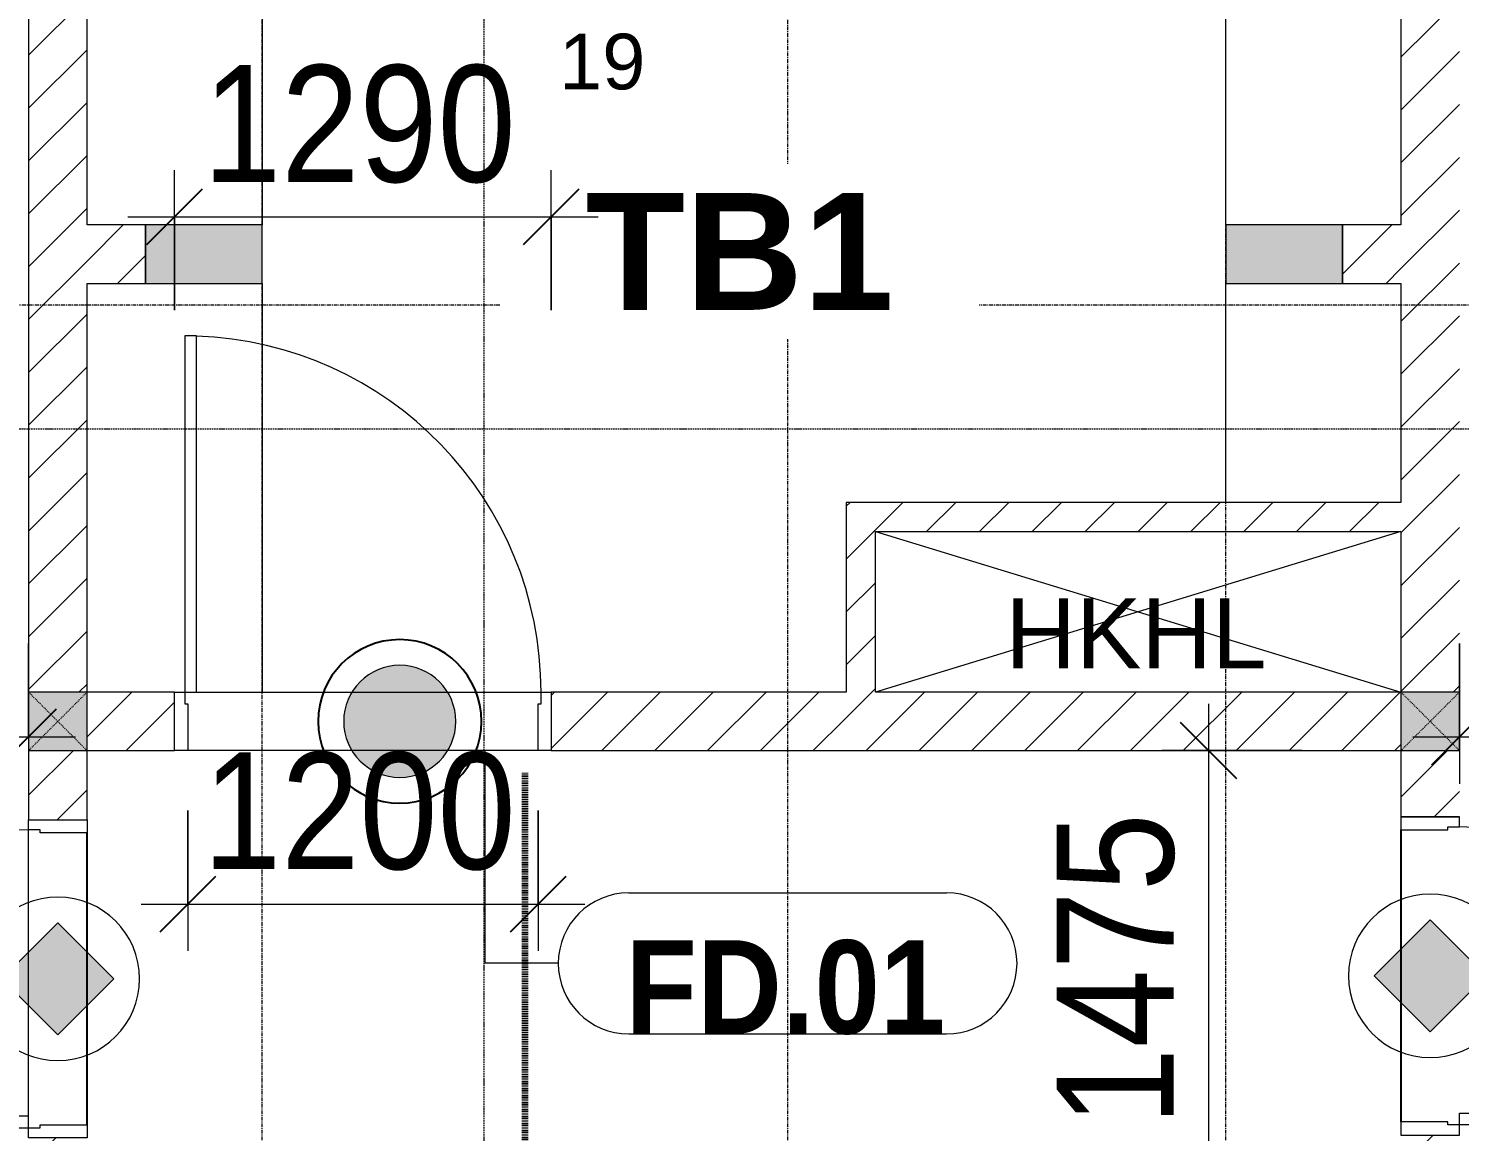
# Model space of a CAD drawing. Header units: millimetres. Extents: x 1591 to 239055, y -15958 to 83255.
# Drawn here: x 137732 to 142632, y 70208 to 73984 of the extents above; entities that cross this region are included whole.
import ezdxf

# ---------------------------------------------------------------- set-up
doc = ezdxf.new("R2010")
doc.units = ezdxf.units.MM
for name, pattern in [('1 NÉT CALL OUT', [6, 3, -3]), ('Dash', [6, 3, -3]), ('Dash 1_8_', [6.35, 3.175, -3.175]), ('Dash Dot 3_16_', [7.9375, 4.7625, -1.5875, 0, -1.5875]), ('Grid Line', [22.225, 12.7, -3.175, 3.175, -3.175])]:
    doc.linetypes.add(name, pattern=pattern)
for name, color, linetype, lineweight in [('0-1', 250, 'Continuous', 5), ('0-2', 7, 'Continuous', 9), ('A-ANNO-DIMS', 211, 'Continuous', 9), ('A-ANNO-DIMS-160', 211, 'Continuous', 9), ('A-ANNO-NOTE', 131, 'Continuous', 9), ('A-ANNO-NOTE-1', 131, 'Continuous', 25), ('A-AREA', 32, 'Dash 1_8_', 9), ('A-DETL-3', 90, '1 NÉT CALL OUT', 100), ('A-DETL-GENF-2', 1, 'Continuous', 9), ('A-DOOR-3', 1, 'Continuous', 9), ('A-DOOR-FRAM-1', 1, 'Continuous', 9), ('A-DOOR-IDEN', 31, 'Continuous', 9), ('A-FLOR-1', 7, 'Continuous', 9), ('A-FLOR-2', 9, 'Continuous', 9), ('A-WALL', 113, 'Continuous', 9), ('A-WALL-3', 113, 'Continuous', 18), ('A-WALL-PATT-2', 111, 'Continuous', 9), ('G-ANNO-SYMB-1', 111, 'Dash Dot 3_16_', 18), ('G-ANNO-TEXT-1', 7, 'Continuous', 9), ('S-COLS', 52, 'Continuous', 9), ('S-COLS-1', 52, 'Continuous', 5), ('S-COLS-2', 250, 'Continuous', 18), ('S-COLS-5', 52, 'Continuous', 18), ('S-COLS-HDLN', 52, 'Dash', 9), ('S-GRID-1', 1, 'Grid Line', 9), ('S-STRS-ANNO', 31, 'Continuous', 9)]:
    doc.layers.add(name, color=color, linetype=linetype, lineweight=lineweight)
doc.styles.add('Arial_1', font='arial_0.ttf', dxfattribs={"height": 190.496})
doc.styles.add('Arial_11', font='arial_0.ttf', dxfattribs={"height": 240})
doc.styles.add('Arial_B_4', font='arialbd_0.ttf', dxfattribs={"height": 400})
doc.styles.add('Arial_B_5', font='arialbd_0.ttf', dxfattribs={"width": 0.9, "height": 320})
doc.styles.add('UTM Avo', font='UTM Avo.ttf', dxfattribs={"width": 0.9, "height": 400})
doc.dimstyles.new('1_Dim_chi_tiet_2_5', dxfattribs={"dimscale": 304.8, "dimtxt": 399.720379, "dimasz": 0.629921, "dimexe": 0.524934, "dimexo": 0.0625, "dimgap": 0.052493, "dimtad": 1, "dimdec": 0, "dimrnd": 5, "dimzin": 0, "dimdsep": 46, "dimtxsty": 'UTM Avo', "dimblk1": 'OBLIQUE', "dimblk2": 'OBLIQUE', "dimsah": 1, "dimcen": 0.09, "dimdle": 0.524934, "dimazin": 0, "dimtfac": 1, "dimtdec": 4, "dimtix": 1, "dimtmove": 0, "dimatfit": 3, "dimfxl": 1.049869, "dimfxlon": 1, "dimtvp": 1, "dimtolj": 1, "dimtzin": 0, "dimarcsym": 2})
pattern_1 = [(45, (95879.7, 0), (-90.50967, 90.50967), [])]

# ---------------------------------------------------------------- blocks, each defined once
blk = doc.blocks.new('NCV_TKTC_KET CAU_rvt-1-TKCS_MB TẦNG 6-8')
at = {"layer": 'S-COLS-1'}
for points in [[(42652.6, 73111.9), (42652.6, 73311.9), (42252.6, 73311.9), (42252.6, 73111.9)], [(46352.6, 73111.9), (46352.6, 73311.9), (45952.6, 73311.9), (45952.6, 73111.9)]]:
    blk.add_hatch(color=256, dxfattribs=at).paths.add_polyline_path(points)
at = {"layer": 'A-FLOR-1'}
for p, q in [((42652.6, 74259), (42652.6, 73311.9)), ((45952.6, 73311.9), (45952.6, 74259)), ((42652.6, 73111.9), (42652.6, 71711.9)), ((45952.6, 72361.9), (45952.6, 73111.9))]:
    blk.add_line(p, q, dxfattribs=at)
at = {"layer": 'S-COLS-2'}
for p, q in [((42252.6, 73311.9), (42252.6, 73111.9)), ((42652.6, 73311.9), (42252.6, 73311.9)), ((42652.6, 73111.9), (42652.6, 73311.9)), ((45952.6, 73311.9), (45952.6, 73111.9)), ((46352.6, 73311.9), (45952.6, 73311.9)), ((46352.6, 73111.9), (46352.6, 73311.9)), ((42252.6, 73111.9), (42652.6, 73111.9)), ((45952.6, 73111.9), (46352.6, 73111.9))]:
    blk.add_line(p, q, dxfattribs=at)
blk = doc.blocks.new('NCV_TKTC_TANG 6 - 8_rvt-2-TKCS_MB TẦNG 6-8')
at = {"layer": 'A-FLOR-2'}
for p, q in [((42052.4, 70230.3), (42052.4, 71230.3)), ((46552.7, 71240.3), (46552.7, 70240.3))]:
    blk.add_line(p, q, dxfattribs=at)
blk = doc.blocks.new('G1_SOF - BO TRU - 200x200-3056268-TKCS_MB TẦNG 6-8')
at = {"layer": 'S-COLS'}
blk.add_hatch(color=256, dxfattribs=at).paths.add_polyline_path([(100, -100), (100, 100), (-100, 100), (-100, -100)])
at = {"layer": 'S-COLS-5'}
for p, q in [((100, 100), (-100, 100)), ((-100, 100), (-100, -100)), ((100, -100), (100, 100)), ((-100, -100), (100, -100))]:
    blk.add_line(p, q, dxfattribs=at)
at = {"layer": 'S-COLS-HDLN'}
for p, q in [((100, 100), (-100, -100)), ((-100, 100), (100, -100))]:
    blk.add_line(p, q, dxfattribs=at)
blk = doc.blocks.new('FD_01 - FD_01-1200x2200mm-1787918-TKCS_MB TẦNG 6-8')
at = {"layer": 'A-DETL-GENF-2'}
for p, q in [((610, -100), (570, -100)), ((570, -100), (570, -1320)), ((610, -1320), (610, -100)), ((570, -1320), (610, -1320))]:
    blk.add_line(p, q, dxfattribs=at)
blk.add_arc((610, -100), 1220, 180, 268.1211, dxfattribs=at)
at = {"layer": 'A-DOOR-FRAM-1'}
for p, q in [((-645, 100), (-600, 100)), ((-645, -100), (-645, 100)), ((-600, 100), (-600, -60)), ((600, 100), (645, 100)), ((600, -60), (600, 100)), ((645, 100), (645, -100)), ((-600, -60), (-610, -60)), ((-610, -60), (-610, -100)), ((610, -60), (600, -60)), ((610, -100), (610, -60)), ((-610, -100), (-645, -100)), ((645, -100), (610, -100))]:
    blk.add_line(p, q, dxfattribs=at)
blk = doc.blocks.new('FD_05 - FD_05-1000x2200mm-835433-TKCS_MB TẦNG 6-8')
at = {"layer": 'A-DETL-GENF-2'}
for p, q in [((510, -100), (470, -100)), ((470, -100), (470, -1120)), ((510, -1120), (510, -100)), ((470, -1120), (510, -1120))]:
    blk.add_line(p, q, dxfattribs=at)
blk.add_arc((510, -100), 1020, 180, 267.7525, dxfattribs=at)
at = {"layer": 'A-DOOR-FRAM-1'}
for p, q in [((-545, 100), (-500, 100)), ((-545, -100), (-545, 100)), ((-500, 100), (-500, -60)), ((500, 100), (545, 100)), ((500, -60), (500, 100)), ((545, 100), (545, -100)), ((-500, -60), (-510, -60)), ((-510, -60), (-510, -100)), ((510, -60), (500, -60)), ((510, -100), (510, -60)), ((-510, -100), (-545, -100)), ((545, -100), (510, -100))]:
    blk.add_line(p, q, dxfattribs=at)
blk = doc.blocks.new('FD_05 - FD_05-1000x2200mm-835434-TKCS_MB TẦNG 6-8')
at = {"layer": 'A-DETL-GENF-2'}
for p, q in [((470, 100), (470, 1120)), ((470, 1120), (510, 1120)), ((510, 1120), (510, 100)), ((510, 100), (470, 100))]:
    blk.add_line(p, q, dxfattribs=at)
blk.add_arc((510, 100), 1020, 92.2475, 180, dxfattribs=at)
at = {"layer": 'A-DOOR-FRAM-1'}
for p, q in [((-510, 100), (-545, 100)), ((-545, 100), (-545, -100)), ((-510, 60), (-510, 100)), ((545, 100), (510, 100)), ((510, 100), (510, 60)), ((545, -100), (545, 100)), ((-500, 60), (-510, 60)), ((-500, -100), (-500, 60)), ((510, 60), (500, 60)), ((500, 60), (500, -100)), ((-545, -100), (-500, -100)), ((500, -100), (545, -100))]:
    blk.add_line(p, q, dxfattribs=at)
blk = doc.blocks.new('HDNDCT_GHI CHÚ CỬA CHỐNG CHÁY EI60 - HDNDCT_GHI CHÚ CỬA CHỐNG CHÁY EI60-1614697-TKCS_MB TẦNG 6-8')
at = {"layer": 'A-ANNO-NOTE'}
h = blk.add_hatch(color=256, dxfattribs=at)
edge = h.paths.add_edge_path()
edge.add_arc((0, 0), 1.2, 0, 180)
edge.add_arc((0, 0), 1.2, 180, 360)
for radius, start, end in [(1.75, 360, 180), (1.2, 360, 180), (1.2, 180, 360)]:
    blk.add_arc((0, 0), radius, start, end, dxfattribs=at)
at = {"layer": 'A-ANNO-NOTE-1'}
for start, end in [(360, 180), (180, 360)]:
    blk.add_arc((0, 0), 1.75, start, end, dxfattribs=at)
blk = doc.blocks.new('HDNDCT_GHI CHÚ CỬA CHỐNG CHÁY EI30 - HDNDCT_GHI CHÚ CỬA CHỐNG CHÁY EI30-2461928-TKCS_MB TẦNG 6-8')
at = {"layer": 'A-ANNO-NOTE'}
blk.add_hatch(color=256, dxfattribs=at).paths.add_polyline_path([(-1.2, 0), (0, 1.2), (1.2, 0), (0, -1.2)])
for p, q in [((0, 1.2), (-1.2, 0)), ((1.2, 0), (0, 1.2)), ((-1.2, 0), (0, -1.2)), ((0, -1.2), (1.2, 0))]:
    blk.add_line(p, q, dxfattribs=at)
for start, end in [(360, 180), (180, 360)]:
    blk.add_arc((0, 0), 1.75, start, end, dxfattribs=at)
blk = doc.blocks.new('DIMBLOCK52-TKCS_MB TẦNG 6-8')
at = {"layer": 'A-ANNO-DIMS-160'}
for p, q in [((141772.9, 71671.9), (141772.9, 69876.9)), ((142092.9, 71511.9), (141612.9, 71511.9)), ((141772.9, 71511.9), (142092.9, 71511.9)), ((142092.9, 70036.9), (141612.9, 70036.9)), ((141772.9, 70036.9), (142092.9, 70036.9))]:
    blk.add_line(p, q, dxfattribs=at)
at = {"layer": 'A-ANNO-DIMS-160', "lineweight": 25}
for p, q in [((141772.9, 71511.9), (141676.9, 71607.9)), ((141772.9, 71511.9), (141868.9, 71415.9)), ((141772.9, 70036.9), (141676.9, 70132.9)), ((141772.9, 70036.9), (141868.9, 69940.9))]:
    blk.add_line(p, q, dxfattribs=at)
at = {"layer": 'A-ANNO-DIMS-160', "color": 0, "insert": (141253.3, 70226.7), "char_height": 400, "width": 1314.636, "attachment_point": 1, "rotation": 90, "line_spacing_factor": 1.110334, "style": 'UTM Avo'}
blk.add_mtext('1475', dxfattribs=at)
blk = doc.blocks.new('_Oblique')
at = {"color": 0, "linetype": 'ByBlock', "lineweight": -2}
blk.add_line((-0.5, -0.5), (0.5, 0.5), dxfattribs=at)
blk = doc.blocks.new('DIMBLOCK95-TKCS_MB TẦNG 6-8')
at = {"layer": 'A-ANNO-DIMS-160'}
for p, q in [((130932.3, 71878.5), (130932.3, 71398.5)), ((130932.3, 71558.5), (130932.3, 71878.5)), ((137732.3, 71878.5), (137732.3, 71398.5)), ((137732.3, 71558.5), (137732.3, 71878.5)), ((130772.3, 71558.5), (137892.3, 71558.5))]:
    blk.add_line(p, q, dxfattribs=at)
at = {"layer": 'A-ANNO-DIMS-160', "lineweight": 25}
for p, q in [((130932.3, 71558.5), (131028.3, 71654.5)), ((137732.3, 71558.5), (137828.3, 71654.5)), ((130932.3, 71558.5), (130836.3, 71462.5)), ((137732.3, 71558.5), (137636.3, 71462.5))]:
    blk.add_line(p, q, dxfattribs=at)
at = {"layer": 'A-ANNO-DIMS-160', "color": 0, "insert": (133784.5, 72078.1), "char_height": 400, "width": 1314.636, "attachment_point": 1, "line_spacing_factor": 1.110334, "style": 'UTM Avo'}
blk.add_mtext('6800', dxfattribs=at)
blk = doc.blocks.new('DIMBLOCK97-TKCS_MB TẦNG 6-8')
at = {"layer": 'A-ANNO-DIMS-160'}
for p, q in [((142632.3, 71878.5), (142632.3, 71398.5)), ((142632.3, 71558.5), (142632.3, 71878.5)), ((149432.3, 71878.5), (149432.3, 71398.5)), ((149432.3, 71558.5), (149432.3, 71878.5)), ((142472.3, 71558.5), (149592.3, 71558.5))]:
    blk.add_line(p, q, dxfattribs=at)
at = {"layer": 'A-ANNO-DIMS-160', "lineweight": 25}
for p, q in [((142632.3, 71558.5), (142728.3, 71654.5)), ((149432.3, 71558.5), (149528.3, 71654.5)), ((142632.3, 71558.5), (142536.3, 71462.5)), ((149432.3, 71558.5), (149336.3, 71462.5))]:
    blk.add_line(p, q, dxfattribs=at)
at = {"layer": 'A-ANNO-DIMS-160', "color": 0, "insert": (145484.5, 72078.1), "char_height": 400, "width": 1314.636, "attachment_point": 1, "line_spacing_factor": 1.110334, "style": 'UTM Avo'}
blk.add_mtext('6800', dxfattribs=at)
blk = doc.blocks.new('DIMBLOCK239-TKCS_MB TẦNG 6-8')
at = {"layer": 'A-ANNO-DIMS-160'}
for p, q in [((138232.3, 73019.7), (138232.3, 73499.7)), ((139522.3, 73019.7), (139522.3, 73499.7)), ((138072.3, 73339.7), (139682.3, 73339.7)), ((138232.3, 73339.7), (138232.3, 73019.7)), ((139522.3, 73339.7), (139522.3, 73019.7))]:
    blk.add_line(p, q, dxfattribs=at)
at = {"layer": 'A-ANNO-DIMS-160', "lineweight": 25}
for p, q in [((138232.3, 73339.7), (138328.3, 73435.7)), ((139522.3, 73339.7), (139618.3, 73435.7)), ((138232.3, 73339.7), (138136.3, 73243.7)), ((139522.3, 73339.7), (139426.3, 73243.7))]:
    blk.add_line(p, q, dxfattribs=at)
at = {"layer": 'A-ANNO-DIMS-160', "color": 0, "insert": (138329.6, 73859.3), "char_height": 400, "width": 1314.636, "attachment_point": 1, "line_spacing_factor": 1.110334, "style": 'UTM Avo'}
blk.add_mtext('1290', dxfattribs=at)
blk = doc.blocks.new('DIMBLOCK240-TKCS_MB TẦNG 6-8')
at = {"layer": 'A-ANNO-DIMS-160'}
for p, q in [((138277.3, 71306.2), (138277.3, 70826.2)), ((138277.3, 70986.2), (138277.3, 71306.2)), ((139477.3, 71306.2), (139477.3, 70826.2)), ((139477.3, 70986.2), (139477.3, 71306.2)), ((138117.3, 70986.2), (139637.3, 70986.2))]:
    blk.add_line(p, q, dxfattribs=at)
at = {"layer": 'A-ANNO-DIMS-160', "lineweight": 25}
for p, q in [((138277.3, 70986.2), (138373.3, 71082.2)), ((139477.3, 70986.2), (139573.3, 71082.2)), ((138277.3, 70986.2), (138181.3, 70890.2)), ((139477.3, 70986.2), (139381.3, 70890.2))]:
    blk.add_line(p, q, dxfattribs=at)
at = {"layer": 'A-ANNO-DIMS-160', "color": 0, "insert": (138329.6, 71505.8), "char_height": 400, "width": 1314.636, "attachment_point": 1, "line_spacing_factor": 1.110334, "style": 'UTM Avo'}
blk.add_mtext('1200', dxfattribs=at)
blk = doc.blocks.new('STN_Door Tag - STN_Door Tag-1788670-TKCS_MB TẦNG 6-8')
at = {"layer": 'A-DOOR-IDEN'}
for p, q in [((-3.37, 1.495), (3.431, 1.495)), ((-3.37, -1.524), (3.431, -1.524))]:
    blk.add_line(p, q, dxfattribs=at)
for centre, start, end in [((-3.37, -0.015), 90, 270), ((3.431, -0.015), 270, 90)]:
    blk.add_arc(centre, 1.509, start, end, dxfattribs=at)

msp = doc.modelspace()

# ---------------------------------------------------------------- hatches: boundary and pattern name
at = {"layer": 'A-WALL-PATT-2'}
h = msp.add_hatch(dxfattribs=at)
h.set_pattern_fill('FP_1', color=256, style=0, pattern_type=2)
h.set_pattern_definition(pattern_1)
h.paths.add_polyline_path([(137932.3, 70036.9), (137932.3, 70185.3), (137732.3, 70185.3), (137732.3, 70036.9)])
h.paths.add_polyline_path([(137732.3, 71275.3), (137932.3, 71275.3), (137932.3, 71511.9), (137732.3, 71511.9)])
h.paths.add_polyline_path([(137779.9, 71711.9), (137932.3, 71711.9), (137932.3, 74516.9), (137732.3, 74516.9), (137732.3, 71711.9)])
h = msp.add_hatch(dxfattribs=at)
h.set_pattern_fill('FP_1', color=256, style=0, pattern_type=2)
h.set_pattern_definition(pattern_1)
h.paths.add_polyline_path([(142632.3, 70036.9), (142632.3, 70195.3), (142432.3, 70195.3), (142432.3, 70036.9)])
h.paths.add_polyline_path([(142432.3, 71285.3), (142632.3, 71285.3), (142632.3, 71511.9), (142432.3, 71511.9)])
h.paths.add_polyline_path([(142585.5, 71711.9), (142632.3, 71711.9), (142632.3, 74516.9), (142432.3, 74516.9), (142432.3, 71711.9), (142553, 71711.9)])
h = msp.add_hatch(dxfattribs=at)
h.set_pattern_fill('FP_1', color=256, style=0, pattern_type=2)
h.set_pattern_definition(pattern_1)
h.paths.add_polyline_path([(138132.3, 73111.8), (138132.3, 73311.8), (137932.3, 73311.8), (137932.3, 73111.8)])
h = msp.add_hatch(dxfattribs=at)
h.set_pattern_fill('FP_1', color=256, style=0, pattern_type=2)
h.set_pattern_definition(pattern_1)
h.paths.add_polyline_path([(142232.3, 73111.9), (142432.3, 73111.9), (142432.3, 73311.9), (142232.3, 73311.9)])
h = msp.add_hatch(dxfattribs=at)
h.set_pattern_fill('FP_1', color=256, style=0, pattern_type=2)
h.set_pattern_definition(pattern_1)
h.paths.add_polyline_path([(140632.3, 71711.9), (140632.3, 72361.9), (140532.3, 72361.9), (140532.3, 71711.9)])
h = msp.add_hatch(dxfattribs=at)
h.set_pattern_fill('FP_1', color=256, style=0, pattern_type=2)
h.set_pattern_definition(pattern_1)
h.paths.add_polyline_path([(142432.3, 72261.9), (142432.3, 72361.9), (140632.3, 72361.9), (140632.3, 72261.9), (140709.3, 72261.9)])
h = msp.add_hatch(dxfattribs=at)
h.set_pattern_fill('FP_1', color=256, style=0, pattern_type=2)
h.set_pattern_definition(pattern_1)
h.paths.add_polyline_path([(140532.3, 71511.9), (140532.3, 71711.9), (139522.3, 71711.9), (139522.3, 71511.9)])
h.paths.add_polyline_path([(137932.3, 71511.9), (138232.3, 71511.9), (138232.3, 71711.9), (137932.3, 71711.9)])
h = msp.add_hatch(dxfattribs=at)
h.set_pattern_fill('FP_1', color=256, style=0, pattern_type=2)
h.set_pattern_definition(pattern_1)
h.paths.add_polyline_path([(142432.3, 71511.9), (142432.3, 71711.9), (140532.3, 71711.9), (140532.3, 71511.9), (140709.3, 71511.9)])

# ---------------------------------------------------------------- linework, layer by layer
at = {"layer": '0-2'}
for p, q in [((140632.3, 72261.9), (142432.3, 71711.9)), ((142432.3, 72261.9), (140632.3, 71711.9))]:
    msp.add_line(p, q, dxfattribs=at)
at = {"layer": 'A-AREA'}
msp.add_line((138267.3, 71711.9), (139487.3, 71711.9), dxfattribs=at)
at = {"layer": 'A-DETL-3'}
msp.add_line((139432.3, 52256.9), (139432.3, 71435.3), dxfattribs=at)
at = {"layer": 'A-DOOR-IDEN'}
for p, q in [((139294.3, 71514.9), (139294.3, 70784.9)), ((139294.3, 70784.9), (139546.2, 70784.9))]:
    msp.add_line(p, q, dxfattribs=at)
at = {"layer": 'A-WALL'}
for p, q in [((138267.3, 71711.9), (139487.3, 71711.9)), ((139477.3, 71511.9), (138277.3, 71511.9)), ((137732.3, 70220.3), (137732.3, 71240.3)), ((137932.3, 71230.3), (137932.3, 70230.3)), ((142432.3, 70240.3), (142432.3, 71240.3))]:
    msp.add_line(p, q, dxfattribs=at)
at = {"layer": 'A-WALL-3'}
for p, q in [((137732.3, 75337.4), (137732.3, 71711.9)), ((137932.3, 73311.8), (137932.3, 74516.9)), ((142432.3, 74516.9), (142432.3, 73311.9)), ((138132.3, 73311.8), (137932.3, 73311.8)), ((138132.3, 73111.8), (138132.3, 73311.8)), ((142432.3, 73311.9), (142232.3, 73311.9)), ((142232.3, 73311.9), (142232.3, 73111.9)), ((137932.3, 71711.9), (137932.3, 73111.8)), ((137932.3, 73111.8), (138132.3, 73111.8)), ((142232.3, 73111.9), (142432.3, 73111.9)), ((142432.3, 73111.9), (142432.3, 72361.9)), ((140532.3, 72361.9), (140532.3, 71711.9)), ((142432.3, 72361.9), (140532.3, 72361.9)), ((140632.3, 71711.9), (140632.3, 72261.9)), ((140632.3, 72261.9), (142432.3, 72261.9)), ((142432.3, 72261.9), (142432.3, 71711.9)), ((138232.3, 71711.9), (137932.3, 71711.9)), ((138232.3, 71511.9), (138232.3, 71711.9)), ((140532.3, 71711.9), (139522.3, 71711.9)), ((139522.3, 71711.9), (139522.3, 71511.9)), ((142432.3, 71711.9), (140632.3, 71711.9)), ((137732.3, 71511.9), (137732.3, 71275.3)), ((137932.3, 71511.9), (138232.3, 71511.9)), ((137932.3, 71275.3), (137932.3, 71511.9)), ((139522.3, 71511.9), (142432.3, 71511.9)), ((142432.3, 71511.9), (142432.3, 71285.3)), ((137732.3, 71275.3), (137932.3, 71275.3)), ((142432.3, 71285.3), (142632.3, 71285.3))]:
    msp.add_line(p, q, dxfattribs=at)
at = {"layer": 'G-ANNO-SYMB-1'}
for p, q in [((139291, 82873.6), (139291, 13592.5)), ((124647.5, 72614.1), (229692.1, 72614.1))]:
    msp.add_line(p, q, dxfattribs=at)
at = {"layer": 'S-GRID-1'}
for p, q in [((138532.3, 19149.4), (138532.3, 77012.5)), ((140332.3, 19149.4), (140332.3, 77012.5)), ((141832.3, 19149.4), (141832.3, 77012.5)), ((223800.6, 73036.9), (130306.5, 73036.9))]:
    msp.add_line(p, q, dxfattribs=at)

# ---------------------------------------------------------------- block references
at = {"layer": '0-1'}
for name in ['NCV_TKTC_KET CAU_rvt-1-TKCS_MB TẦNG 6-8', 'NCV_TKTC_TANG 6 - 8_rvt-2-TKCS_MB TẦNG 6-8']:
    msp.add_blockref(name, (95879.7, 0), dxfattribs=at)
at = {"layer": 'A-ANNO-NOTE', "xscale": 160, "yscale": 160, "zscale": 160}
for name, p in [('HDNDCT_GHI CHÚ CỬA CHỐNG CHÁY EI60 - HDNDCT_GHI CHÚ CỬA CHỐNG CHÁY EI60-1614697-TKCS_MB TẦNG 6-8', (139003.4, 71611.9)), ('HDNDCT_GHI CHÚ CỬA CHỐNG CHÁY EI30 - HDNDCT_GHI CHÚ CỬA CHỐNG CHÁY EI30-2461928-TKCS_MB TẦNG 6-8', (137832.3, 70730.3)), ('HDNDCT_GHI CHÚ CỬA CHỐNG CHÁY EI30 - HDNDCT_GHI CHÚ CỬA CHỐNG CHÁY EI30-2461928-TKCS_MB TẦNG 6-8', (142532.3, 70740.3))]:
    msp.add_blockref(name, p, dxfattribs=at)
at = {"layer": 'A-DOOR-3'}
for name, p, rotation in [('FD_01 - FD_01-1200x2200mm-1787918-TKCS_MB TẦNG 6-8', (138877.3, 71611.9), 180), ('FD_05 - FD_05-1000x2200mm-835433-TKCS_MB TẦNG 6-8', (137832.3, 70730.3), 269.9999999999999), ('FD_05 - FD_05-1000x2200mm-835434-TKCS_MB TẦNG 6-8', (142532.3, 70740.3), 269.9999999999999)]:
    msp.add_blockref(name, p, dxfattribs=dict(at, rotation=rotation))
at = {"layer": 'A-DOOR-IDEN', "xscale": 159.9999999999999, "yscale": 159.9999999999999, "zscale": 159.9999999999999}
msp.add_blockref('STN_Door Tag - STN_Door Tag-1788670-TKCS_MB TẦNG 6-8', (140326.9, 70785.5), dxfattribs=at)
at = {"layer": 'S-COLS'}
for p in [(137832.3, 71611.9), (142532.3, 71611.9)]:
    msp.add_blockref('G1_SOF - BO TRU - 200x200-3056268-TKCS_MB TẦNG 6-8', p, dxfattribs=at)

# ---------------------------------------------------------------- texts
at = {"layer": 'A-DOOR-IDEN', "insert": (140323.6, 70700.2), "char_height": 320, "width": 1124.64, "attachment_point": 5, "line_spacing_factor": 0.936439, "style": 'Arial_B_5'}
msp.add_mtext('\\pt7.2,14.4,21.6,28.8,36,43.2,50.4,57.6,64.8,72,79.2,86.4,93.6,100.8,108,115.2,122.4,129.6,136.8,144,151.2,158.4,165.6,172.8,180,187.2,194.4,201.6,208.8,216,223.2,230.4;FD.01', dxfattribs=at)
at = {"layer": 'G-ANNO-TEXT-1', "insert": (141524.6, 71913.7), "char_height": 240, "width": 2350.4, "attachment_point": 5, "line_spacing_factor": 0.936439, "style": 'Arial_11'}
msp.add_mtext('\\pt79.9992,160.0008,240,319.9992,400.0008,480,559.9992,640.0008,720,799.9992,880.0008,960,1039.9992,1120.0008,1200,1279.9992,1360.0008,1440,1519.9992,1600.0008,1680,1759.9992,1840.0008,1920,1999.9992,2080.0008,2160,2239.9992,2320.0008,2400,2479.9992,2560.0008;HKHL', dxfattribs=at)
msp.add_mtext('\\pt79.9992,160.0008,240,319.9992,400.0008,480,559.9992,640.0008,720,799.9992,880.0008,960,1039.9992,1120.0008,1200,1279.9992,1360.0008,1440,1519.9992,1600.0008,1680,1759.9992,1840.0008,1920,1999.9992,2080.0008,2160,2239.9992,2320.0008,2400,2479.9992,2560.0008;HKHL', dxfattribs=at)
at = {"layer": 'S-STRS-ANNO', "insert": (139548.6, 73966.8), "char_height": 190.5, "width": 351.634, "attachment_point": 1, "line_spacing_factor": 0.941778, "style": 'Arial_1'}
msp.add_mtext('19', dxfattribs=at)

# ---------------------------------------------------------------- dimensions: what is measured, and where the dimension line sits
at = {"layer": 'A-ANNO-DIMS'}
for base, p1, p2, override, picture, middle in [((137732.3, 71558.5), (130932.3, 71878.5), (137732.3, 71878.5), {"dimpost": '<>', "dimfxl": 6800.071331}, 'DIMBLOCK95-TKCS_MB TẦNG 6-8', (134332.3, 71781.5)), ((149432.3, 71558.5), (142632.3, 71878.5), (149432.3, 71878.5), {"dimpost": '<>', "dimfxl": 6800}, 'DIMBLOCK97-TKCS_MB TẦNG 6-8', (146032.3, 71781.5)), ((139477.3, 70986.2), (138277.3, 71306.2), (139477.3, 71306.2), {"dimpost": '<>', "dimfxl": 1200}, 'DIMBLOCK240-TKCS_MB TẦNG 6-8', (138877.3, 71209.1))]:
    dim = msp.add_linear_dim(base=base, p1=p1, p2=p2, dimstyle='1_Dim_chi_tiet_2_5', override=override, dxfattribs=at)
    dim.commit()
    dim.dimension.update_dxf_attribs({"geometry": picture, "text_midpoint": middle})
dim = msp.add_linear_dim(base=(141772.9, 70036.9), p1=(142092.9, 71511.9), p2=(142092.9, 70036.9), angle=90, dimstyle='1_Dim_chi_tiet_2_5', override={"dimpost": '<>', "dimfxl": 1475}, dxfattribs=at)
dim.commit()
dim.dimension.update_dxf_attribs({"geometry": 'DIMBLOCK52-TKCS_MB TẦNG 6-8', "text_midpoint": (141553.3, 70774.4)})

# ---------------------------------------------------------------- next in the draw order: texts
at = {"layer": 'G-ANNO-TEXT-1', "insert": (140167.4, 73221.1), "char_height": 400, "width": 1440, "attachment_point": 5, "line_spacing_factor": 0.936439, "style": 'Arial_B_4', "bg_fill": 3, "box_fill_scale": 1.25, "bg_fill_color": 256, "bg_fill_true_color": 13158600, "bg_fill_transparency": 0}
msp.add_mtext('\\pt8,16,24,32,40,48,56,64,72,80,88,96,104,112,120,128,136,144,152,160,168,176,184,192,200,208,216,224,232,240,248,256;TB1', dxfattribs=at)

# ---------------------------------------------------------------- next in the draw order: texts
msp.add_mtext('\\pt8,16,24,32,40,48,56,64,72,80,88,96,104,112,120,128,136,144,152,160,168,176,184,192,200,208,216,224,232,240,248,256;TB1', dxfattribs=at)

# ---------------------------------------------------------------- next in the draw order: dimensions: what is measured, and where the dimension line sits
at = {"layer": 'A-ANNO-DIMS'}
dim = msp.add_linear_dim(base=(139522.3, 73339.7), p1=(138232.3, 73019.7), p2=(139522.3, 73019.7), dimstyle='1_Dim_chi_tiet_2_5', override={"dimpost": '<>', "dimfxl": 1290}, dxfattribs=at)
dim.commit()
dim.dimension.update_dxf_attribs({"geometry": 'DIMBLOCK239-TKCS_MB TẦNG 6-8', "text_midpoint": (138877.3, 73562.7)})

doc.saveas('drawing.dxf')
